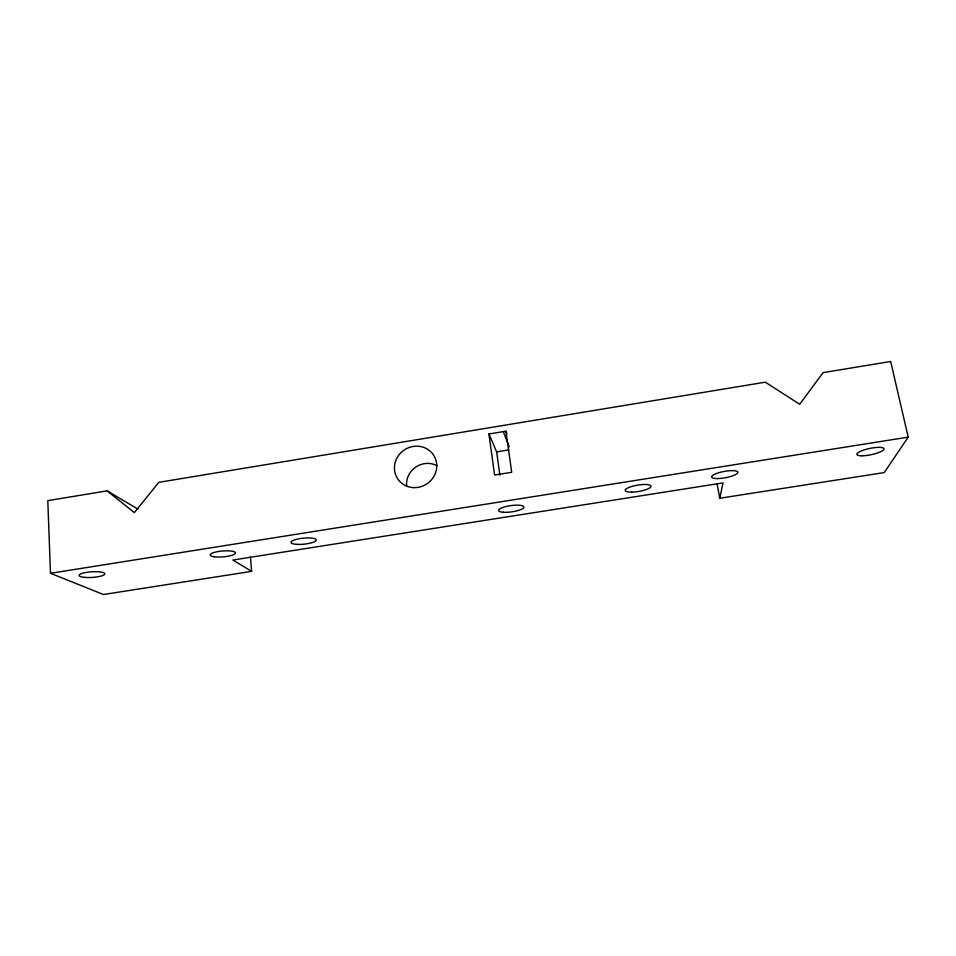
<?xml version="1.0" encoding="UTF-8"?>
<svg xmlns="http://www.w3.org/2000/svg" width="956" height="956" viewBox="0 0 956 956"><rect width="100%" height="100%" fill="white"/><g stroke="black" fill="none" stroke-linecap="round" stroke-linejoin="round"><path stroke-width="1.43" d="M251.607 571.365L103.451 594.513L50.477 573.289L47.8 500.645L107.12 490.858L134.354 512.607L158.804 482.326L765.302 382.185L799.718 404.269L823.056 372.649L890.669 361.488L908.2 437.131L884.264 472.563L719.772 498.255L723.011 482.9L232.894 560.025L251.607 571.365L250.424 556.762M505.915 431.192L511.711 472.276L494.563 475.036L488.934 433.988L505.915 431.192L506.979 433.964M488.934 433.988L496.642 451.877L508.962 449.87M50.477 573.289L908.2 437.131M107.12 490.858L137.951 509.142M503.286 431.622L509.249 446.87M717.048 483.64L719.772 498.255M496.642 451.877L499.869 475.144M406.67 486.377A20.506 19.514 -34 0 1 415.729 467.102A20.506 19.514 -34 0 1 436.988 465.692M412.622 487.56A21.51 20.387 -33.8 0 0 435.231 458.223A21.51 20.387 -33.8 0 0 398.927 454.948A21.51 20.387 -33.8 0 0 412.622 487.56M84.367 577.352A12.918 2.82 -3.6 0 0 104.813 574.162A12.918 2.82 -3.6 0 0 86.805 572.333A12.918 2.82 -3.6 0 0 84.367 577.352M214.395 556.81A12.751 2.964 -4.7 0 0 235.296 553.548A12.751 2.964 -4.7 0 0 218.852 551.421A12.751 2.964 -4.7 0 0 214.395 556.81M297.256 544.382A12.703 3.035 -5.6 0 0 316.257 540.02A12.703 3.035 -5.6 0 0 297.316 539.112A12.703 3.035 -5.6 0 0 297.256 544.382M631.701 492.113A13.061 3.203 -9.4 0 0 651.036 486.293A13.061 3.203 -9.4 0 0 631.665 486.485A13.061 3.203 -9.4 0 0 631.701 492.113M717.502 478.574A13.312 3.215 -10.4 0 0 737.841 472.563A13.312 3.215 -10.4 0 0 718.96 472.67A13.312 3.215 -10.4 0 0 717.502 478.574M861.75 455.797A13.862 3.203 -11.8 0 0 883.834 449.487A13.862 3.203 -11.8 0 0 865.778 449.428A13.862 3.203 -11.8 0 0 861.75 455.797M503.215 512.249A12.81 3.155 -7.9 0 0 523.78 507.612A12.81 3.155 -7.9 0 0 506.764 506.345A12.81 3.155 -7.9 0 0 503.215 512.249"/></g></svg>
